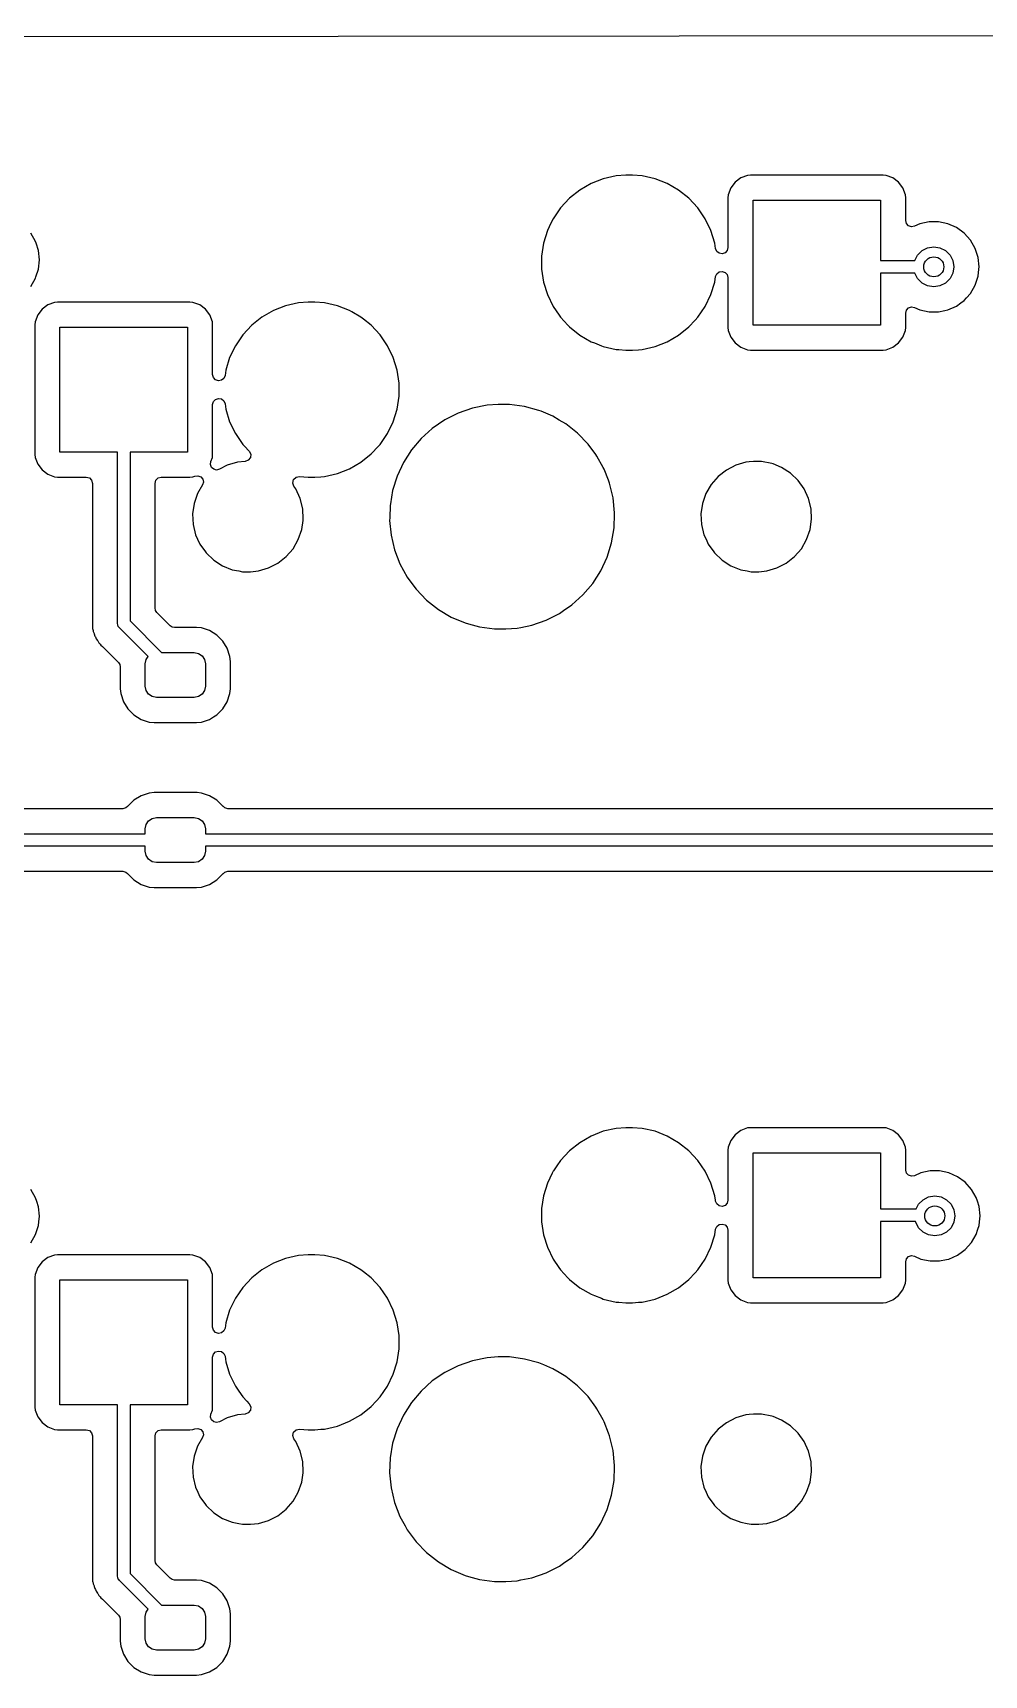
# Model space of a CAD drawing. Extents: x 30 to 259, y -142 to -25.
# Drawn here: x 115.64 to 134.65, y -57.69 to -24.85 of the extents above; entities that cross this region are included whole.
import ezdxf

# ---------------------------------------------------------------- set-up
doc = ezdxf.new("R2010")
doc.units = 0
doc.layers.add('BLACK', color=7, linetype='CONTINUOUS')

msp = doc.modelspace()

# ---------------------------------------------------------------- linework, layer by layer
at = {"layer": 'BLACK', "linetype": 'CONTINUOUS'}
for p, q in [((29.8744, -25.0004), (191.7, -24.8505)), ((126.791, -27.8634), (126.564, -27.9946)), ((127.035, -27.7676), (126.791, -27.8634)), ((127.291, -27.7092), (127.035, -27.7676)), ((127.487, -27.6945), (127.291, -27.7092)), ((127.618, -27.6945), (127.487, -27.6945)), ((127.487, -27.6945), (127.487, -27.6945)), ((127.814, -27.7092), (127.618, -27.6945)), ((127.618, -27.6945), (127.618, -27.6945)), ((128.07, -27.7676), (127.814, -27.7092)), ((128.314, -27.8634), (128.07, -27.7676)), ((128.541, -27.9946), (128.314, -27.8634)), ((129.67, -27.8375), (129.584, -27.9527)), ((129.785, -27.7512), (129.67, -27.8375)), ((129.92, -27.7009), (129.785, -27.7512)), ((129.98, -27.6945), (129.92, -27.7009)), ((132.625, -27.6945), (129.98, -27.6945)), ((132.685, -27.7009), (132.625, -27.6945)), ((132.625, -27.6945), (132.625, -27.6945)), ((132.82, -27.7512), (132.685, -27.7009)), ((132.935, -27.8375), (132.82, -27.7512)), ((133.021, -27.9527), (132.935, -27.8375)), ((126.359, -28.1582), (126.18, -28.3505)), ((126.564, -27.9946), (126.359, -28.1582)), ((128.746, -28.1582), (128.541, -27.9946)), ((128.541, -27.9946), (128.541, -27.9946)), ((128.925, -28.3505), (128.746, -28.1582)), ((128.746, -28.1582), (128.746, -28.1582)), ((128.746, -28.1582), (128.746, -28.1582)), ((129.533, -28.0875), (129.527, -28.1471)), ((129.527, -28.1471), (129.527, -29.1453)), ((129.584, -27.9527), (129.533, -28.0875)), ((130.028, -30.695), (130.028, -28.195)), ((130.028, -28.195), (132.577, -28.195)), ((132.577, -28.195), (132.577, -29.405)), ((133.072, -28.0875), (133.021, -27.9527)), ((133.078, -28.1471), (133.072, -28.0875)), ((133.078, -28.6036), (133.078, -28.1471)), ((133.078, -28.1471), (133.078, -28.1471)), ((126.032, -28.5673), (125.988, -28.6591)), ((126.18, -28.3505), (126.032, -28.5673)), ((129.073, -28.5673), (128.925, -28.3505)), ((128.925, -28.3505), (128.925, -28.3505)), ((128.925, -28.3505), (128.925, -28.3505)), ((129.187, -28.8037), (129.073, -28.5673)), ((115.687, -29.0217), (115.593, -28.8578)), ((125.918, -28.8037), (125.841, -29.0544)), ((125.988, -28.6591), (125.918, -28.8037)), ((129.264, -29.0544), (129.187, -28.8037)), ((133.093, -28.6627), (133.078, -28.6036)), ((133.134, -28.7076), (133.093, -28.6627)), ((133.192, -28.7272), (133.134, -28.7076)), ((133.252, -28.7168), (133.192, -28.7272)), ((133.36, -28.6689), (133.252, -28.7168)), ((133.545, -28.6295), (133.36, -28.6689)), ((133.735, -28.6295), (133.545, -28.6295)), ((133.545, -28.6295), (133.545, -28.6295)), ((133.92, -28.6689), (133.735, -28.6295)), ((133.735, -28.6295), (133.735, -28.6295)), ((134.093, -28.7458), (133.92, -28.6689)), ((134.246, -28.8571), (134.093, -28.7458)), ((134.373, -28.9978), (134.246, -28.8571)), ((115.698, -29.0544), (115.687, -29.0217)), ((115.746, -29.2017), (115.698, -29.0544)), ((115.765, -29.39), (115.746, -29.2017)), ((125.841, -29.0544), (125.802, -29.3138)), ((129.28, -29.1617), (129.264, -29.0544)), ((129.28, -29.1638), (129.28, -29.1617)), ((129.304, -29.2202), (129.28, -29.1638)), ((129.352, -29.2583), (129.304, -29.2202)), ((129.512, -29.2046), (129.47, -29.2495)), ((129.527, -29.1453), (129.512, -29.2046)), ((133.316, -29.2949), (133.405, -29.2064)), ((133.405, -29.2064), (133.516, -29.1496)), ((133.516, -29.1496), (133.64, -29.13)), ((133.64, -29.13), (133.764, -29.1496)), ((133.764, -29.1496), (133.875, -29.2064)), ((133.875, -29.2064), (133.964, -29.2949)), ((134.467, -29.1617), (134.373, -28.9978)), ((134.48, -29.2017), (134.467, -29.1617)), ((134.526, -29.3417), (134.48, -29.2017)), ((115.746, -29.5762), (115.765, -29.39)), ((125.802, -29.3138), (125.802, -29.5762)), ((129.412, -29.269), (129.352, -29.2583)), ((129.47, -29.2495), (129.412, -29.269)), ((132.577, -29.405), (133.26, -29.405)), ((133.26, -29.405), (133.316, -29.2949)), ((133.964, -29.2949), (134.02, -29.4064)), ((134.02, -29.4064), (134.04, -29.53)), ((134.04, -29.53), (134.02, -29.6536)), ((134.545, -29.53), (134.526, -29.3417)), ((134.541, -29.5762), (134.545, -29.53)), ((115.593, -29.9222), (115.687, -29.7583)), ((115.687, -29.7583), (115.697, -29.7283)), ((115.697, -29.7283), (115.746, -29.5783)), ((115.746, -29.5783), (115.746, -29.5762)), ((125.802, -29.5762), (125.841, -29.8356)), ((125.841, -29.8356), (125.918, -30.0863)), ((129.187, -30.0863), (129.264, -29.8356)), ((129.264, -29.8356), (129.28, -29.7262)), ((129.28, -29.7262), (129.304, -29.6698)), ((129.304, -29.6698), (129.352, -29.6317)), ((129.352, -29.6317), (129.412, -29.621)), ((129.412, -29.621), (129.47, -29.6405)), ((129.47, -29.6405), (129.512, -29.6854)), ((129.512, -29.6854), (129.527, -29.7447)), ((129.527, -29.7447), (129.527, -30.7429)), ((133.26, -29.655), (132.577, -29.655)), ((132.577, -29.655), (132.577, -30.695)), ((133.316, -29.7651), (133.26, -29.655)), ((133.405, -29.8536), (133.316, -29.7651)), ((133.516, -29.9104), (133.405, -29.8536)), ((133.875, -29.8536), (133.764, -29.9104)), ((133.964, -29.7651), (133.875, -29.8536)), ((134.02, -29.6536), (133.964, -29.7651)), ((134.467, -29.8983), (134.526, -29.7183)), ((134.526, -29.7183), (134.541, -29.5762)), ((125.918, -30.0863), (126.032, -30.3227)), ((129.073, -30.3227), (129.187, -30.0863)), ((133.64, -29.93), (133.516, -29.9104)), ((133.764, -29.9104), (133.64, -29.93)), ((134.181, -30.2502), (134.246, -30.2029)), ((134.246, -30.2029), (134.293, -30.1505)), ((134.293, -30.1505), (134.373, -30.0622)), ((134.373, -30.0622), (134.467, -29.8983)), ((115.734, -30.4927), (115.683, -30.6275)), ((115.82, -30.3775), (115.734, -30.4927)), ((115.935, -30.2912), (115.82, -30.3775)), ((116.07, -30.2409), (115.935, -30.2912)), ((116.13, -30.2345), (116.07, -30.2409)), ((118.775, -30.2345), (116.13, -30.2345)), ((118.835, -30.2409), (118.775, -30.2345)), ((118.775, -30.2345), (118.775, -30.2345)), ((118.97, -30.2912), (118.835, -30.2409)), ((119.085, -30.3775), (118.97, -30.2912)), ((119.171, -30.4927), (119.085, -30.3775)), ((119.222, -30.6275), (119.171, -30.4927)), ((120.214, -30.5346), (120.009, -30.6982)), ((120.441, -30.4034), (120.214, -30.5346)), ((120.685, -30.3076), (120.441, -30.4034)), ((120.941, -30.2492), (120.685, -30.3076)), ((121.137, -30.2345), (120.941, -30.2492)), ((121.268, -30.2345), (121.137, -30.2345)), ((121.137, -30.2345), (121.137, -30.2345)), ((121.464, -30.2492), (121.268, -30.2345)), ((121.268, -30.2345), (121.268, -30.2345)), ((121.72, -30.3076), (121.464, -30.2492)), ((121.964, -30.4034), (121.72, -30.3076)), ((122.011, -30.4305), (121.964, -30.4034)), ((121.964, -30.4034), (121.964, -30.4034)), ((121.964, -30.4034), (121.964, -30.4034)), ((122.191, -30.5346), (122.011, -30.4305)), ((122.243, -30.5755), (122.191, -30.5346)), ((126.032, -30.3227), (126.152, -30.4977)), ((126.152, -30.4977), (126.18, -30.5395)), ((126.18, -30.5395), (126.327, -30.6982)), ((128.873, -30.5959), (128.925, -30.5395)), ((128.925, -30.5395), (129.073, -30.3227)), ((128.925, -30.5395), (128.925, -30.5395)), ((128.925, -30.5395), (128.925, -30.5395)), ((133.078, -30.4564), (133.093, -30.3973)), ((133.078, -30.7429), (133.078, -30.4564)), ((133.093, -30.3973), (133.134, -30.3524)), ((133.134, -30.3524), (133.192, -30.3328)), ((133.192, -30.3328), (133.252, -30.3432)), ((133.252, -30.3432), (133.36, -30.3911)), ((133.36, -30.3911), (133.545, -30.4305)), ((133.545, -30.4305), (133.545, -30.4305)), ((133.545, -30.4305), (133.735, -30.4305)), ((133.735, -30.4305), (133.862, -30.4034)), ((133.735, -30.4305), (133.735, -30.4305)), ((133.862, -30.4034), (133.92, -30.3911)), ((133.92, -30.3911), (134.093, -30.3142)), ((134.093, -30.3142), (134.181, -30.2502)), ((115.683, -30.6275), (115.677, -30.6871)), ((115.677, -30.6871), (115.677, -33.2829)), ((116.177, -33.235), (116.177, -30.735)), ((116.177, -30.735), (118.727, -30.735)), ((118.727, -30.735), (118.727, -33.235)), ((119.228, -30.6871), (119.222, -30.6275)), ((119.228, -31.6853), (119.228, -30.6871)), ((119.228, -30.6871), (119.228, -30.6871)), ((120.009, -30.6982), (119.83, -30.8905)), ((122.396, -30.6982), (122.243, -30.5755)), ((122.575, -30.8905), (122.396, -30.6982)), ((122.396, -30.6982), (122.396, -30.6982)), ((122.396, -30.6982), (122.396, -30.6982)), ((126.327, -30.6982), (126.359, -30.7318)), ((126.359, -30.7318), (126.564, -30.8954)), ((128.541, -30.8954), (128.746, -30.7318)), ((128.746, -30.7318), (128.873, -30.5959)), ((129.527, -30.7429), (129.533, -30.8025)), ((129.533, -30.8025), (129.584, -30.9373)), ((132.577, -30.695), (130.028, -30.695)), ((133.021, -30.9373), (133.072, -30.8025)), ((133.072, -30.8025), (133.078, -30.7429)), ((119.682, -31.1073), (119.568, -31.3437)), ((119.83, -30.8905), (119.682, -31.1073)), ((122.723, -31.1073), (122.575, -30.8905)), ((122.575, -30.8905), (122.575, -30.8905)), ((122.575, -30.8905), (122.575, -30.8905)), ((122.837, -31.3437), (122.723, -31.1073)), ((126.564, -30.8954), (126.791, -31.0266)), ((126.791, -31.0266), (126.857, -31.0525)), ((126.857, -31.0525), (126.997, -31.1073)), ((126.997, -31.1073), (127.035, -31.1224)), ((127.035, -31.1224), (127.291, -31.1808)), ((127.291, -31.1808), (127.347, -31.185)), ((127.347, -31.185), (127.487, -31.1955)), ((127.487, -31.1955), (127.487, -31.1955)), ((127.487, -31.1955), (127.618, -31.1955)), ((127.618, -31.1955), (127.741, -31.1863)), ((127.618, -31.1955), (127.618, -31.1955)), ((127.741, -31.1863), (127.814, -31.1808)), ((127.814, -31.1808), (128.07, -31.1224)), ((128.07, -31.1224), (128.314, -31.0266)), ((128.314, -31.0266), (128.541, -30.8954)), ((129.584, -30.9373), (129.67, -31.0525)), ((129.67, -31.0525), (129.785, -31.1388)), ((129.785, -31.1388), (129.92, -31.1891)), ((129.92, -31.1891), (129.98, -31.1955)), ((129.98, -31.1955), (132.625, -31.1955)), ((132.625, -31.1955), (132.685, -31.1891)), ((132.685, -31.1891), (132.82, -31.1388)), ((132.82, -31.1388), (132.935, -31.0525)), ((132.935, -31.0525), (133.021, -30.9373)), ((119.568, -31.3437), (119.491, -31.5944)), ((122.914, -31.5944), (122.837, -31.3437)), ((119.243, -31.7446), (119.228, -31.6853)), ((119.285, -31.7895), (119.243, -31.7446)), ((119.343, -31.809), (119.285, -31.7895)), ((119.403, -31.7983), (119.343, -31.809)), ((119.451, -31.7602), (119.403, -31.7983)), ((119.475, -31.7038), (119.451, -31.7602)), ((119.491, -31.5944), (119.475, -31.7038)), ((122.953, -31.8538), (122.914, -31.5944)), ((122.953, -32.1162), (122.953, -31.8538)), ((119.243, -32.2254), (119.285, -32.1805)), ((119.285, -32.1805), (119.343, -32.161)), ((119.343, -32.161), (119.403, -32.1717)), ((119.403, -32.1717), (119.451, -32.2098)), ((122.914, -32.3756), (122.953, -32.1162)), ((119.228, -32.2847), (119.243, -32.2254)), ((119.228, -33.2829), (119.228, -32.2847)), ((119.451, -32.2098), (119.475, -32.2662)), ((119.475, -32.2662), (119.483, -32.3207)), ((119.483, -32.3207), (119.491, -32.3756)), ((119.491, -32.3756), (119.568, -32.6263)), ((122.837, -32.6263), (122.914, -32.3756)), ((124.134, -32.4541), (123.866, -32.5896)), ((124.418, -32.3555), (124.134, -32.4541)), ((124.713, -32.2956), (124.418, -32.3555)), ((124.937, -32.2806), (124.713, -32.2956)), ((125.163, -32.2806), (124.937, -32.2806)), ((124.937, -32.2806), (124.937, -32.2806)), ((125.461, -32.3207), (125.163, -32.2806)), ((125.75, -32.4), (125.461, -32.3207)), ((125.461, -32.3207), (125.461, -32.3207)), ((125.461, -32.3207), (125.461, -32.3207)), ((125.794, -32.4187), (125.75, -32.4)), ((126.027, -32.5173), (125.794, -32.4187)), ((119.568, -32.6263), (119.682, -32.8627)), ((122.723, -32.8627), (122.837, -32.6263)), ((123.618, -32.7597), (123.396, -32.9612)), ((123.866, -32.5896), (123.618, -32.7597)), ((126.156, -32.5939), (126.027, -32.5173)), ((126.286, -32.6705), (126.156, -32.5939)), ((126.521, -32.8567), (126.286, -32.6705)), ((126.286, -32.6705), (126.286, -32.6705)), ((126.286, -32.6705), (126.286, -32.6705)), ((119.682, -32.8627), (119.749, -32.9612)), ((119.749, -32.9612), (119.83, -33.0795)), ((119.83, -33.0795), (119.865, -33.1168)), ((119.865, -33.1168), (119.957, -33.216)), ((122.396, -33.2718), (122.54, -33.1168)), ((122.54, -33.1168), (122.575, -33.0795)), ((122.575, -33.0795), (122.723, -32.8627)), ((122.575, -33.0795), (122.575, -33.0795)), ((122.575, -33.0795), (122.575, -33.0795)), ((123.396, -32.9612), (123.202, -33.1907)), ((126.73, -33.0727), (126.521, -32.8567)), ((126.885, -33.2829), (126.73, -33.0727)), ((115.677, -33.2829), (115.683, -33.3425)), ((115.683, -33.3425), (115.684, -33.3445)), ((115.684, -33.3445), (115.734, -33.4773)), ((115.734, -33.4773), (115.82, -33.5925)), ((117.328, -33.235), (116.177, -33.235)), ((117.328, -36.6625), (117.328, -33.235)), ((118.727, -33.235), (117.578, -33.235)), ((117.578, -33.235), (117.578, -36.6107)), ((119.184, -33.4842), (119.191, -33.4256)), ((119.205, -33.5394), (119.184, -33.4842)), ((119.191, -33.4256), (119.222, -33.3425)), ((119.222, -33.3425), (119.228, -33.2829)), ((119.521, -33.4978), (119.364, -33.5791)), ((119.723, -33.4386), (119.521, -33.4978)), ((119.878, -33.4238), (119.723, -33.4386)), ((119.941, -33.399), (119.878, -33.4238)), ((119.982, -33.3445), (119.941, -33.399)), ((119.957, -33.216), (119.988, -33.2767)), ((119.988, -33.2767), (119.982, -33.3445)), ((121.964, -33.5666), (122.191, -33.4354)), ((122.191, -33.4354), (122.396, -33.2718)), ((123.04, -33.444), (122.913, -33.7165)), ((123.202, -33.1907), (123.04, -33.444)), ((126.909, -33.3146), (126.885, -33.2829)), ((127.032, -33.5394), (126.909, -33.3146)), ((129.681, -33.4978), (129.494, -33.5942)), ((129.883, -33.4386), (129.681, -33.4978)), ((129.953, -33.4319), (129.883, -33.4386)), ((130.04, -33.4236), (129.953, -33.4319)), ((130.198, -33.4236), (130.04, -33.4236)), ((130.404, -33.4634), (130.198, -33.4236)), ((130.198, -33.4236), (130.198, -33.4236)), ((130.427, -33.4723), (130.404, -33.4634)), ((130.404, -33.4634), (130.404, -33.4634)), ((130.404, -33.4634), (130.404, -33.4634)), ((130.599, -33.5416), (130.427, -33.4723)), ((115.82, -33.5925), (115.935, -33.6788)), ((115.935, -33.6788), (116.07, -33.7291)), ((116.07, -33.7291), (116.13, -33.7355)), ((116.13, -33.7355), (116.703, -33.7355)), ((116.703, -33.7355), (116.765, -33.7521)), ((116.765, -33.7521), (116.81, -33.7975)), ((116.81, -33.7975), (116.827, -33.8595)), ((118.078, -33.8595), (118.095, -33.7975)), ((118.095, -33.7975), (118.14, -33.7521)), ((118.14, -33.7521), (118.202, -33.7355)), ((118.202, -33.7355), (118.775, -33.7355)), ((118.775, -33.7355), (118.835, -33.7291)), ((118.775, -33.7355), (118.775, -33.7355)), ((118.835, -33.7291), (118.875, -33.714)), ((118.875, -33.714), (118.935, -33.7073)), ((118.935, -33.7073), (118.991, -33.7296)), ((118.991, -33.7296), (119.03, -33.7755)), ((119.03, -33.7755), (119.043, -33.8344)), ((119.249, -33.5786), (119.205, -33.5394)), ((119.306, -33.5929), (119.249, -33.5786)), ((119.364, -33.5791), (119.306, -33.5929)), ((120.83, -33.8526), (120.845, -33.7852)), ((120.845, -33.7852), (120.895, -33.7368)), ((120.895, -33.7368), (120.963, -33.7224)), ((120.963, -33.7224), (121.137, -33.7355)), ((121.137, -33.7355), (121.137, -33.7355)), ((121.137, -33.7355), (121.268, -33.7355)), ((121.268, -33.7355), (121.391, -33.7263)), ((121.268, -33.7355), (121.268, -33.7355)), ((121.391, -33.7263), (121.464, -33.7208)), ((121.464, -33.7208), (121.72, -33.6624)), ((121.72, -33.6624), (121.964, -33.5666)), ((122.913, -33.7179), (122.824, -34.0035)), ((122.913, -33.7165), (122.913, -33.7165)), ((122.913, -33.7165), (122.913, -33.7179)), ((127.053, -33.5781), (127.032, -33.5394)), ((127.138, -33.7982), (127.053, -33.5781)), ((127.161, -33.8586), (127.138, -33.7982)), ((129.329, -33.7243), (129.191, -33.8832)), ((129.494, -33.5942), (129.329, -33.7243)), ((130.776, -33.6553), (130.599, -33.5416)), ((130.929, -33.8005), (130.776, -33.6553)), ((130.776, -33.6553), (130.776, -33.6553)), ((130.776, -33.6553), (130.776, -33.6553)), ((131.051, -33.9718), (130.929, -33.8005)), ((130.929, -33.8005), (130.929, -33.8005)), ((116.827, -33.8595), (116.827, -36.5798)), ((118.078, -36.352), (118.078, -33.8595)), ((118.926, -34.0654), (118.857, -34.2642)), ((119.026, -33.8922), (118.926, -34.0654)), ((119.043, -33.8344), (119.026, -33.8922)), ((120.852, -33.918), (120.83, -33.8526)), ((120.891, -33.9718), (120.852, -33.918)), ((120.978, -34.1631), (120.891, -33.9718)), ((120.891, -33.9718), (120.891, -33.9718)), ((120.891, -33.9718), (120.891, -33.9718)), ((122.824, -34.0035), (122.779, -34.2711)), ((127.231, -34.1509), (127.161, -33.8586)), ((127.261, -34.4498), (127.231, -34.1509)), ((129.086, -34.0654), (129.017, -34.2642)), ((129.191, -33.8832), (129.086, -34.0654)), ((131.138, -34.1631), (131.051, -33.9718)), ((131.051, -33.9718), (131.051, -33.9718)), ((131.051, -33.9718), (131.051, -33.9718)), ((118.857, -34.2642), (118.827, -34.4724)), ((118.827, -34.4724), (118.827, -34.4724)), ((118.827, -34.4724), (118.837, -34.6825)), ((121.028, -34.3675), (120.978, -34.1631)), ((121.038, -34.5776), (121.028, -34.3675)), ((122.774, -34.2998), (122.766, -34.5461)), ((122.779, -34.2711), (122.774, -34.2998)), ((127.251, -34.7502), (127.26, -34.4724)), ((127.26, -34.4724), (127.261, -34.4498)), ((129.017, -34.2642), (128.987, -34.4724)), ((128.987, -34.4724), (128.997, -34.6825)), ((128.987, -34.4724), (128.987, -34.4724)), ((131.188, -34.3675), (131.138, -34.1631)), ((131.198, -34.5776), (131.188, -34.3675)), ((118.837, -34.6825), (118.887, -34.8869)), ((120.939, -34.9846), (121.008, -34.7858)), ((121.008, -34.7858), (121.034, -34.6002)), ((121.034, -34.6002), (121.038, -34.5776)), ((122.766, -34.5461), (122.764, -34.6002)), ((122.764, -34.6002), (122.794, -34.8991)), ((127.201, -35.0465), (127.251, -34.7502)), ((128.997, -34.6825), (129.047, -34.8869)), ((131.099, -34.9846), (131.168, -34.7858)), ((131.168, -34.7858), (131.198, -34.5776)), ((118.887, -34.8869), (118.928, -34.9774)), ((118.928, -34.9774), (118.974, -35.0782)), ((118.974, -35.0782), (119.083, -35.2312)), ((120.834, -35.1668), (120.939, -34.9846)), ((122.794, -34.8991), (122.864, -35.1914)), ((127.112, -35.3335), (127.201, -35.0465)), ((129.047, -34.8869), (129.088, -34.9774)), ((129.088, -34.9774), (129.134, -35.0782)), ((129.134, -35.0782), (129.243, -35.2312)), ((130.994, -35.1668), (131.099, -34.9846)), ((119.083, -35.2312), (119.096, -35.2495)), ((119.096, -35.2495), (119.249, -35.3947)), ((119.249, -35.3947), (119.249, -35.3947)), ((119.249, -35.3947), (119.249, -35.3947)), ((119.249, -35.3947), (119.426, -35.5084)), ((120.344, -35.5522), (120.531, -35.4558)), ((120.531, -35.4558), (120.696, -35.3257)), ((120.696, -35.3257), (120.834, -35.1668)), ((122.864, -35.1914), (122.972, -35.4719)), ((126.985, -35.606), (127.112, -35.3335)), ((129.243, -35.2312), (129.256, -35.2495)), ((129.256, -35.2495), (129.409, -35.3947)), ((129.409, -35.3947), (129.409, -35.3947)), ((129.409, -35.3947), (129.409, -35.3947)), ((129.409, -35.3947), (129.586, -35.5084)), ((130.504, -35.5522), (130.691, -35.4558)), ((130.691, -35.4558), (130.856, -35.3257)), ((130.856, -35.3257), (130.994, -35.1668)), ((119.426, -35.5084), (119.426, -35.5084)), ((119.426, -35.5084), (119.621, -35.5866)), ((119.621, -35.5866), (119.75, -35.6114)), ((119.75, -35.6114), (119.827, -35.6264)), ((119.827, -35.6264), (119.827, -35.6264)), ((119.827, -35.6264), (119.985, -35.6264)), ((119.985, -35.6264), (120.142, -35.6114)), ((119.985, -35.6264), (119.985, -35.6264)), ((120.142, -35.6114), (120.344, -35.5522)), ((122.972, -35.4719), (123.116, -35.7354)), ((123.116, -35.7354), (123.208, -35.8593)), ((126.823, -35.8593), (126.985, -35.606)), ((129.586, -35.5084), (129.586, -35.5084)), ((129.586, -35.5084), (129.781, -35.5866)), ((129.781, -35.5866), (129.91, -35.6114)), ((129.91, -35.6114), (129.987, -35.6264)), ((129.987, -35.6264), (129.987, -35.6264)), ((129.987, -35.6264), (130.145, -35.6264)), ((130.145, -35.6264), (130.302, -35.6114)), ((130.145, -35.6264), (130.145, -35.6264)), ((130.302, -35.6114), (130.504, -35.5522)), ((123.208, -35.8593), (123.295, -35.9773)), ((123.295, -35.9773), (123.504, -36.1933)), ((126.407, -36.2903), (126.629, -36.0888)), ((126.629, -36.0888), (126.823, -35.8593)), ((118.087, -36.3995), (118.078, -36.352)), ((118.114, -36.4397), (118.087, -36.3995)), ((118.38, -36.7057), (118.114, -36.4397)), ((123.504, -36.1933), (123.739, -36.3795)), ((123.739, -36.3795), (123.998, -36.5327)), ((126.159, -36.4604), (126.242, -36.4034)), ((126.242, -36.4034), (126.407, -36.2903)), ((116.827, -36.5798), (116.825, -36.6003)), ((116.825, -36.6003), (116.827, -36.6704)), ((116.827, -36.6704), (116.827, -36.6743)), ((116.827, -36.6743), (116.827, -36.7018)), ((116.827, -36.7018), (116.828, -36.7058)), ((116.828, -36.7058), (116.828, -36.7175)), ((116.828, -36.7175), (116.83, -36.7611)), ((116.83, -36.7611), (116.835, -36.7804)), ((116.835, -36.7804), (116.839, -36.7994)), ((117.336, -36.6922), (117.328, -36.6625)), ((117.343, -36.7224), (117.336, -36.6922)), ((117.347, -36.7275), (117.343, -36.7224)), ((117.347, -36.7301), (117.347, -36.7275)), ((117.351, -36.733), (117.347, -36.7301)), ((117.364, -36.7509), (117.351, -36.733)), ((117.938, -37.3245), (117.364, -36.7509)), ((117.578, -36.6107), (118.209, -37.2425)), ((118.42, -36.7326), (118.38, -36.7057)), ((118.468, -36.742), (118.42, -36.7326)), ((118.906, -36.742), (118.468, -36.742)), ((119.005, -36.7522), (118.906, -36.742)), ((119.166, -36.8055), (119.005, -36.7522)), ((123.998, -36.5327), (124.275, -36.65)), ((124.275, -36.65), (124.275, -36.65)), ((124.275, -36.65), (124.275, -36.65)), ((124.275, -36.65), (124.339, -36.6675)), ((124.339, -36.6675), (124.564, -36.7293)), ((124.564, -36.7293), (124.862, -36.7694)), ((124.862, -36.7694), (125.088, -36.7694)), ((125.088, -36.7694), (125.312, -36.7544)), ((125.088, -36.7694), (125.088, -36.7694)), ((125.312, -36.7544), (125.386, -36.7394)), ((125.386, -36.7394), (125.607, -36.6945)), ((125.607, -36.6945), (125.891, -36.5959)), ((125.891, -36.5959), (126.039, -36.521)), ((126.039, -36.521), (126.159, -36.4604)), ((116.839, -36.7994), (116.842, -36.8193)), ((116.842, -36.8193), (116.858, -36.8599)), ((116.858, -36.8599), (116.862, -36.871)), ((116.862, -36.871), (116.874, -36.9129)), ((116.874, -36.9129), (116.884, -36.9301)), ((116.884, -36.9301), (116.893, -36.9476)), ((116.893, -36.9476), (116.9, -36.9662)), ((116.9, -36.9662), (116.9, -36.9662)), ((116.9, -36.9662), (116.926, -37.0016)), ((116.926, -37.0016), (116.932, -37.0113)), ((116.932, -37.0113), (116.954, -37.0489)), ((116.954, -37.0489), (116.954, -37.0489)), ((116.954, -37.0489), (116.954, -37.0489)), ((116.954, -37.0489), (116.968, -37.0631)), ((116.968, -37.0631), (116.981, -37.0779)), ((116.981, -37.0779), (116.993, -37.0941)), ((116.993, -37.0941), (117.027, -37.1219)), ((119.311, -36.8945), (119.166, -36.8055)), ((119.43, -37.0145), (119.311, -36.8945)), ((119.52, -37.1588), (119.43, -37.0145)), ((117.027, -37.1219), (117.035, -37.1298)), ((117.035, -37.1298), (117.346, -37.4403)), ((117.346, -37.4403), (117.373, -37.4805)), ((117.882, -37.4675), (117.9, -37.3814)), ((117.9, -37.3814), (117.938, -37.3245)), ((118.209, -37.2425), (118.858, -37.2425)), ((118.858, -37.2425), (118.944, -37.2596)), ((118.944, -37.2596), (119.017, -37.3084)), ((119.017, -37.3084), (119.065, -37.3814)), ((119.065, -37.3814), (119.082, -37.4675)), ((119.573, -37.3198), (119.52, -37.1588)), ((119.52, -37.1588), (119.52, -37.1588)), ((119.52, -37.1588), (119.52, -37.1588)), ((119.583, -37.4192), (119.573, -37.3198)), ((119.583, -37.9658), (119.583, -37.4192)), ((117.373, -37.4805), (117.382, -37.528)), ((117.382, -37.528), (117.382, -37.9658)), ((117.882, -37.9175), (117.882, -37.4675)), ((119.082, -37.4675), (119.082, -37.9175)), ((117.382, -37.9658), (117.392, -38.0652)), ((117.392, -38.0652), (117.445, -38.2262)), ((117.9, -38.0036), (117.882, -37.9175)), ((117.948, -38.0766), (117.9, -38.0036)), ((118.021, -38.1254), (117.948, -38.0766)), ((119.017, -38.0766), (118.944, -38.1254)), ((119.065, -38.0036), (119.017, -38.0766)), ((119.082, -37.9175), (119.065, -38.0036)), ((119.52, -38.2262), (119.573, -38.0652)), ((119.573, -38.0652), (119.583, -37.9658)), ((117.445, -38.2262), (117.535, -38.3705)), ((117.535, -38.3705), (117.654, -38.4905)), ((118.108, -38.1425), (118.021, -38.1254)), ((118.858, -38.1425), (118.108, -38.1425)), ((118.944, -38.1254), (118.858, -38.1425)), ((119.311, -38.4905), (119.43, -38.3705)), ((119.43, -38.3705), (119.52, -38.2262)), ((117.654, -38.4905), (117.799, -38.5795)), ((117.799, -38.5795), (117.799, -38.5795)), ((117.799, -38.5795), (117.799, -38.5795)), ((117.799, -38.5795), (117.96, -38.6328)), ((117.96, -38.6328), (118.059, -38.643)), ((118.059, -38.643), (118.906, -38.643)), ((118.906, -38.643), (119.005, -38.6328)), ((119.005, -38.6328), (119.166, -38.5795)), ((119.166, -38.5795), (119.244, -38.5312)), ((119.244, -38.5312), (119.311, -38.4905)), ((117.96, -40.0521), (117.799, -40.1055)), ((118.059, -40.042), (117.96, -40.0521)), ((118.906, -40.042), (118.059, -40.042)), ((118.916, -40.043), (118.906, -40.042)), ((119.005, -40.0521), (118.916, -40.043)), ((119.166, -40.1055), (119.005, -40.0521)), ((117.433, -40.367), (100.482, -40.367)), ((117.493, -40.3513), (117.433, -40.367)), ((117.523, -40.3231), (117.493, -40.3513)), ((117.524, -40.3247), (117.523, -40.3231)), ((117.535, -40.3145), (117.524, -40.3247)), ((117.589, -40.2596), (117.535, -40.3145)), ((117.535, -40.3145), (117.535, -40.3145)), ((117.654, -40.1945), (117.589, -40.2596)), ((117.799, -40.1055), (117.654, -40.1945)), ((119.311, -40.1945), (119.166, -40.1055)), ((119.43, -40.3145), (119.311, -40.1945)), ((119.311, -40.1945), (119.311, -40.1945)), ((119.311, -40.1945), (119.311, -40.1945)), ((119.441, -40.3247), (119.43, -40.3145)), ((119.43, -40.3145), (119.43, -40.3145)), ((119.442, -40.3231), (119.441, -40.3247)), ((119.472, -40.3513), (119.442, -40.3231)), ((119.532, -40.367), (119.472, -40.3513)), ((136.483, -40.367), (119.532, -40.367)), ((117.882, -40.7675), (117.9, -40.6814)), ((117.9, -40.6814), (117.948, -40.6084)), ((117.948, -40.6084), (118.021, -40.5596)), ((118.021, -40.5596), (118.108, -40.5425)), ((118.108, -40.5425), (118.858, -40.5425)), ((118.858, -40.5425), (118.944, -40.5596)), ((118.944, -40.5596), (119.017, -40.6084)), ((119.017, -40.6084), (119.065, -40.6814)), ((119.065, -40.6814), (119.082, -40.7675)), ((100.032, -40.8675), (117.882, -40.8675)), ((117.882, -40.8675), (117.882, -40.7675)), ((119.082, -40.7675), (119.082, -40.8675)), ((119.082, -40.8675), (136.933, -40.8675)), ((117.882, -41.1175), (100.032, -41.1175)), ((117.882, -41.2175), (117.882, -41.1175)), ((117.9, -41.3036), (117.882, -41.2175)), ((117.948, -41.3766), (117.9, -41.3036)), ((118.021, -41.4254), (117.948, -41.3766)), ((119.017, -41.3766), (118.944, -41.4254)), ((119.065, -41.3036), (119.017, -41.3766)), ((119.082, -41.2175), (119.065, -41.3036)), ((136.933, -41.1175), (119.082, -41.1175)), ((119.082, -41.1175), (119.082, -41.2175)), ((100.482, -41.618), (117.433, -41.618)), ((117.433, -41.618), (117.493, -41.6337)), ((117.493, -41.6337), (117.523, -41.6619)), ((117.523, -41.6619), (117.524, -41.6603)), ((117.524, -41.6603), (117.535, -41.6705)), ((117.535, -41.6705), (117.535, -41.6705)), ((117.535, -41.6705), (117.641, -41.7767)), ((118.108, -41.4425), (118.021, -41.4254)), ((118.858, -41.4425), (118.108, -41.4425)), ((118.944, -41.4254), (118.858, -41.4425)), ((119.311, -41.7905), (119.43, -41.6705)), ((119.43, -41.6705), (119.441, -41.6603)), ((119.43, -41.6705), (119.43, -41.6705)), ((119.441, -41.6603), (119.442, -41.6619)), ((119.442, -41.6619), (119.472, -41.6337)), ((119.472, -41.6337), (119.532, -41.618)), ((119.532, -41.618), (136.483, -41.618)), ((117.641, -41.7767), (117.654, -41.7905)), ((117.654, -41.7905), (117.799, -41.8795)), ((117.799, -41.8795), (117.799, -41.8795)), ((117.799, -41.8795), (117.799, -41.8795)), ((117.799, -41.8795), (117.96, -41.9328)), ((117.96, -41.9328), (118.059, -41.943)), ((118.059, -41.943), (118.906, -41.943)), ((118.906, -41.943), (119.005, -41.9328)), ((119.005, -41.9328), (119.166, -41.8795)), ((119.166, -41.8795), (119.311, -41.7905)), ((126.791, -46.9134), (126.564, -47.0446)), ((127.035, -46.8176), (126.791, -46.9134)), ((127.291, -46.7592), (127.035, -46.8176)), ((127.487, -46.7445), (127.291, -46.7592)), ((127.618, -46.7445), (127.487, -46.7445)), ((127.487, -46.7445), (127.487, -46.7445)), ((127.814, -46.7592), (127.618, -46.7445)), ((127.618, -46.7445), (127.618, -46.7445)), ((128.07, -46.8176), (127.814, -46.7592)), ((128.314, -46.9134), (128.07, -46.8176)), ((128.541, -47.0446), (128.314, -46.9134)), ((129.67, -46.8875), (129.584, -47.0027)), ((129.785, -46.8012), (129.67, -46.8875)), ((129.92, -46.7509), (129.785, -46.8012)), ((129.98, -46.7445), (129.92, -46.7509)), ((132.625, -46.7445), (129.98, -46.7445)), ((132.685, -46.7509), (132.625, -46.7445)), ((132.625, -46.7445), (132.625, -46.7445)), ((132.82, -46.8012), (132.685, -46.7509)), ((132.935, -46.8875), (132.82, -46.8012)), ((133.021, -47.0027), (132.935, -46.8875)), ((126.359, -47.2082), (126.18, -47.4005)), ((126.564, -47.0446), (126.359, -47.2082)), ((128.746, -47.2082), (128.541, -47.0446)), ((128.541, -47.0446), (128.541, -47.0446)), ((128.925, -47.4005), (128.746, -47.2082)), ((128.746, -47.2082), (128.746, -47.2082)), ((128.746, -47.2082), (128.746, -47.2082)), ((129.533, -47.1375), (129.527, -47.1971)), ((129.527, -47.1971), (129.527, -48.1953)), ((129.584, -47.0027), (129.533, -47.1375)), ((130.028, -49.745), (130.028, -47.245)), ((130.028, -47.245), (132.577, -47.245)), ((132.577, -47.245), (132.577, -48.37)), ((133.072, -47.1375), (133.021, -47.0027)), ((133.078, -47.1971), (133.072, -47.1375)), ((133.078, -47.5925), (133.078, -47.1971)), ((133.078, -47.1971), (133.078, -47.1971)), ((126.032, -47.6173), (126.016, -47.6516)), ((126.038, -47.6095), (126.032, -47.6173)), ((126.106, -47.5095), (126.038, -47.6095)), ((126.18, -47.4005), (126.106, -47.5095)), ((129.073, -47.6173), (128.925, -47.4005)), ((128.925, -47.4005), (128.925, -47.4005)), ((128.925, -47.4005), (128.925, -47.4005)), ((129.187, -47.8537), (129.073, -47.6173)), ((133.093, -47.6516), (133.078, -47.5925)), ((133.565, -47.6095), (133.38, -47.6489)), ((133.755, -47.6095), (133.565, -47.6095)), ((133.565, -47.6095), (133.565, -47.6095)), ((133.94, -47.6489), (133.755, -47.6095)), ((133.755, -47.6095), (133.755, -47.6095)), ((125.918, -47.8537), (125.841, -48.1044)), ((126.016, -47.6516), (125.918, -47.8537)), ((129.264, -48.1044), (129.187, -47.8537)), ((133.134, -47.6965), (133.093, -47.6516)), ((133.192, -47.7161), (133.134, -47.6965)), ((133.252, -47.7057), (133.192, -47.7161)), ((133.38, -47.6489), (133.252, -47.7057)), ((134.113, -47.7258), (133.94, -47.6489)), ((134.266, -47.8371), (134.113, -47.7258)), ((134.393, -47.9778), (134.266, -47.8371)), ((115.687, -48.1457), (115.593, -47.9818)), ((115.712, -48.2217), (115.687, -48.1457)), ((115.746, -48.3257), (115.712, -48.2217)), ((125.841, -48.1044), (125.802, -48.3638)), ((129.278, -48.1953), (129.264, -48.1044)), ((129.28, -48.2138), (129.278, -48.1953)), ((129.304, -48.2702), (129.28, -48.2138)), ((129.352, -48.3083), (129.304, -48.2702)), ((129.512, -48.2546), (129.47, -48.2995)), ((129.527, -48.1953), (129.512, -48.2546)), ((133.288, -48.37), (133.336, -48.2749)), ((133.336, -48.2749), (133.425, -48.1864)), ((133.425, -48.1864), (133.536, -48.1296)), ((133.536, -48.1296), (133.66, -48.11)), ((133.66, -48.11), (133.784, -48.1296)), ((133.784, -48.1296), (133.895, -48.1864)), ((133.895, -48.1864), (133.984, -48.2749)), ((133.984, -48.2749), (134.04, -48.3864)), ((134.487, -48.1417), (134.393, -47.9778)), ((134.511, -48.2138), (134.487, -48.1417)), ((134.546, -48.3217), (134.511, -48.2138)), ((115.765, -48.514), (115.746, -48.3257)), ((115.754, -48.6262), (115.765, -48.514)), ((125.802, -48.3638), (125.802, -48.6262)), ((129.412, -48.319), (129.352, -48.3083)), ((129.47, -48.2995), (129.412, -48.319)), ((132.577, -48.37), (133.288, -48.37)), ((134.04, -48.3864), (134.06, -48.51)), ((134.06, -48.51), (134.04, -48.6336)), ((134.565, -48.51), (134.546, -48.3217)), ((134.553, -48.6262), (134.565, -48.51)), ((115.593, -49.0462), (115.687, -48.8823)), ((115.687, -48.8823), (115.746, -48.7023)), ((115.746, -48.7023), (115.754, -48.6262)), ((125.802, -48.6262), (125.841, -48.8856)), ((125.841, -48.8856), (125.918, -49.1363)), ((129.187, -49.1363), (129.264, -48.8856)), ((129.264, -48.8856), (129.28, -48.7762)), ((129.28, -48.7762), (129.304, -48.7198)), ((129.304, -48.7198), (129.352, -48.6817)), ((129.352, -48.6817), (129.412, -48.671)), ((129.412, -48.671), (129.47, -48.6905)), ((129.47, -48.6905), (129.512, -48.7354)), ((129.512, -48.7354), (129.527, -48.7947)), ((129.527, -48.7947), (129.527, -49.7929)), ((133.277, -48.62), (132.577, -48.62)), ((132.577, -48.62), (132.577, -49.745)), ((133.28, -48.6336), (133.277, -48.62)), ((133.336, -48.7451), (133.28, -48.6336)), ((133.425, -48.8336), (133.336, -48.7451)), ((133.536, -48.8904), (133.425, -48.8336)), ((133.66, -48.91), (133.536, -48.8904)), ((133.784, -48.8904), (133.66, -48.91)), ((133.895, -48.8336), (133.784, -48.8904)), ((133.984, -48.7451), (133.895, -48.8336)), ((134.04, -48.6336), (133.984, -48.7451)), ((134.393, -49.0422), (134.487, -48.8783)), ((134.487, -48.8783), (134.52, -48.7762)), ((134.52, -48.7762), (134.546, -48.6983)), ((134.546, -48.6983), (134.553, -48.6262)), ((125.918, -49.1363), (126.032, -49.3727)), ((129.073, -49.3727), (129.187, -49.1363)), ((134.113, -49.2942), (134.215, -49.2202)), ((134.215, -49.2202), (134.266, -49.1829)), ((134.266, -49.1829), (134.393, -49.0422)), ((115.734, -49.5427), (115.683, -49.6775)), ((115.82, -49.4275), (115.734, -49.5427)), ((115.935, -49.3412), (115.82, -49.4275)), ((116.07, -49.2909), (115.935, -49.3412)), ((116.13, -49.2845), (116.07, -49.2909)), ((118.775, -49.2845), (116.13, -49.2845)), ((118.835, -49.2909), (118.775, -49.2845)), ((118.775, -49.2845), (118.775, -49.2845)), ((118.97, -49.3412), (118.835, -49.2909)), ((119.085, -49.4275), (118.97, -49.3412)), ((119.171, -49.5427), (119.085, -49.4275)), ((119.222, -49.6775), (119.171, -49.5427)), ((120.214, -49.5846), (120.009, -49.7482)), ((120.441, -49.4534), (120.214, -49.5846)), ((120.685, -49.3576), (120.441, -49.4534)), ((120.941, -49.2992), (120.685, -49.3576)), ((121.137, -49.2845), (120.941, -49.2992)), ((121.268, -49.2845), (121.137, -49.2845)), ((121.137, -49.2845), (121.137, -49.2845)), ((121.464, -49.2992), (121.268, -49.2845)), ((121.268, -49.2845), (121.268, -49.2845)), ((121.72, -49.3576), (121.464, -49.2992)), ((121.964, -49.4534), (121.72, -49.3576)), ((122.191, -49.5846), (121.964, -49.4534)), ((122.243, -49.6255), (122.191, -49.5846)), ((126.032, -49.3727), (126.149, -49.544)), ((126.149, -49.544), (126.18, -49.5895)), ((126.18, -49.5895), (126.327, -49.7482)), ((128.873, -49.6459), (128.925, -49.5895)), ((128.925, -49.5895), (129.073, -49.3727)), ((128.925, -49.5895), (128.925, -49.5895)), ((128.925, -49.5895), (128.925, -49.5895)), ((133.078, -49.4275), (133.093, -49.3684)), ((133.078, -49.7929), (133.078, -49.4275)), ((133.093, -49.3684), (133.134, -49.3235)), ((133.134, -49.3235), (133.192, -49.3039)), ((133.192, -49.3039), (133.252, -49.3143)), ((133.252, -49.3143), (133.38, -49.3711)), ((133.38, -49.3711), (133.565, -49.4105)), ((133.565, -49.4105), (133.565, -49.4105)), ((133.565, -49.4105), (133.755, -49.4105)), ((133.755, -49.4105), (133.893, -49.3811)), ((133.755, -49.4105), (133.755, -49.4105)), ((133.893, -49.3811), (133.94, -49.3711)), ((133.94, -49.3711), (134.113, -49.2942)), ((115.683, -49.6775), (115.677, -49.7371)), ((115.677, -49.7371), (115.677, -52.3329)), ((116.177, -52.285), (116.177, -49.785)), ((116.177, -49.785), (118.727, -49.785)), ((118.727, -49.785), (118.727, -52.285)), ((119.228, -49.7371), (119.222, -49.6775)), ((119.228, -50.7353), (119.228, -49.7371)), ((119.228, -49.7371), (119.228, -49.7371)), ((120.009, -49.7482), (119.83, -49.9405)), ((122.396, -49.7482), (122.243, -49.6255)), ((122.575, -49.9405), (122.396, -49.7482)), ((122.396, -49.7482), (122.396, -49.7482)), ((122.396, -49.7482), (122.396, -49.7482)), ((126.327, -49.7482), (126.359, -49.7818)), ((126.359, -49.7818), (126.564, -49.9454)), ((128.541, -49.9454), (128.746, -49.7818)), ((128.746, -49.7818), (128.873, -49.6459)), ((129.527, -49.7929), (129.533, -49.8525)), ((129.533, -49.8525), (129.584, -49.9873)), ((132.577, -49.745), (130.028, -49.745)), ((133.021, -49.9873), (133.072, -49.8525)), ((133.072, -49.8525), (133.078, -49.7929)), ((119.682, -50.1573), (119.568, -50.3937)), ((119.83, -49.9405), (119.682, -50.1573)), ((122.723, -50.1573), (122.575, -49.9405)), ((122.575, -49.9405), (122.575, -49.9405)), ((122.575, -49.9405), (122.575, -49.9405)), ((122.837, -50.3937), (122.723, -50.1573)), ((126.564, -49.9454), (126.791, -50.0766)), ((126.791, -50.0766), (126.857, -50.1025)), ((126.857, -50.1025), (126.997, -50.1573)), ((126.997, -50.1573), (127.035, -50.1724)), ((127.035, -50.1724), (127.291, -50.2308)), ((127.291, -50.2308), (127.347, -50.235)), ((127.347, -50.235), (127.487, -50.2455)), ((127.487, -50.2455), (127.487, -50.2455)), ((127.487, -50.2455), (127.618, -50.2455)), ((127.618, -50.2455), (127.741, -50.2363)), ((127.618, -50.2455), (127.618, -50.2455)), ((127.741, -50.2363), (127.814, -50.2308)), ((127.814, -50.2308), (128.07, -50.1724)), ((128.07, -50.1724), (128.314, -50.0766)), ((128.314, -50.0766), (128.541, -49.9454)), ((129.584, -49.9873), (129.67, -50.1025)), ((129.67, -50.1025), (129.785, -50.1888)), ((129.785, -50.1888), (129.92, -50.2391)), ((129.92, -50.2391), (129.98, -50.2455)), ((129.98, -50.2455), (132.625, -50.2455)), ((132.625, -50.2455), (132.685, -50.2391)), ((132.685, -50.2391), (132.82, -50.1888)), ((132.82, -50.1888), (132.935, -50.1025)), ((132.935, -50.1025), (133.021, -49.9873)), ((119.568, -50.3937), (119.491, -50.6444)), ((122.914, -50.6444), (122.837, -50.3937)), ((119.243, -50.7946), (119.228, -50.7353)), ((119.285, -50.8395), (119.243, -50.7946)), ((119.343, -50.859), (119.285, -50.8395)), ((119.403, -50.8483), (119.343, -50.859)), ((119.451, -50.8102), (119.403, -50.8483)), ((119.475, -50.7538), (119.451, -50.8102)), ((119.491, -50.6444), (119.475, -50.7538)), ((122.953, -50.9038), (122.914, -50.6444)), ((122.953, -51.1662), (122.953, -50.9038)), ((119.243, -51.2754), (119.285, -51.2305)), ((119.285, -51.2305), (119.343, -51.211)), ((119.343, -51.211), (119.403, -51.2217)), ((119.403, -51.2217), (119.451, -51.2598)), ((122.914, -51.4256), (122.953, -51.1662)), ((119.228, -51.3347), (119.243, -51.2754)), ((119.228, -52.3329), (119.228, -51.3347)), ((119.451, -51.2598), (119.475, -51.3162)), ((119.475, -51.3162), (119.483, -51.3707)), ((119.483, -51.3707), (119.491, -51.4256)), ((119.491, -51.4256), (119.568, -51.6763)), ((122.837, -51.6763), (122.914, -51.4256)), ((124.134, -51.5041), (123.866, -51.6396)), ((124.418, -51.4055), (124.134, -51.5041)), ((124.713, -51.3456), (124.418, -51.4055)), ((124.937, -51.3306), (124.713, -51.3456)), ((125.163, -51.3306), (124.937, -51.3306)), ((124.937, -51.3306), (124.937, -51.3306)), ((125.461, -51.3707), (125.163, -51.3306)), ((125.75, -51.45), (125.461, -51.3707)), ((125.461, -51.3707), (125.461, -51.3707)), ((125.461, -51.3707), (125.461, -51.3707)), ((125.846, -51.4906), (125.75, -51.45)), ((126.027, -51.5673), (125.846, -51.4906)), ((119.568, -51.6763), (119.682, -51.9127)), ((122.723, -51.9127), (122.837, -51.6763)), ((123.618, -51.8097), (123.396, -52.0112)), ((123.866, -51.6396), (123.618, -51.8097)), ((126.156, -51.6439), (126.027, -51.5673)), ((126.286, -51.7205), (126.156, -51.6439)), ((126.521, -51.9067), (126.286, -51.7205)), ((126.286, -51.7205), (126.286, -51.7205)), ((126.286, -51.7205), (126.286, -51.7205)), ((119.682, -51.9127), (119.749, -52.0112)), ((119.749, -52.0112), (119.83, -52.1295)), ((119.83, -52.1295), (119.909, -52.2146)), ((119.909, -52.2146), (119.957, -52.266)), ((122.396, -52.3218), (122.496, -52.2148)), ((122.496, -52.2148), (122.575, -52.1295)), ((122.575, -52.1295), (122.723, -51.9127)), ((122.575, -52.1295), (122.575, -52.1295)), ((122.575, -52.1295), (122.575, -52.1295)), ((123.396, -52.0112), (123.202, -52.2407)), ((126.73, -52.1227), (126.521, -51.9067)), ((126.885, -52.3329), (126.73, -52.1227)), ((115.677, -52.3329), (115.683, -52.3925)), ((115.683, -52.3925), (115.684, -52.3945)), ((115.684, -52.3945), (115.734, -52.5273)), ((115.734, -52.5273), (115.82, -52.6425)), ((117.328, -52.285), (116.177, -52.285)), ((117.328, -55.7125), (117.328, -52.285)), ((118.727, -52.285), (117.578, -52.285)), ((117.578, -52.285), (117.578, -55.6607)), ((119.184, -52.5342), (119.191, -52.4756)), ((119.205, -52.5894), (119.184, -52.5342)), ((119.191, -52.4756), (119.222, -52.3925)), ((119.222, -52.3925), (119.228, -52.3329)), ((119.521, -52.5478), (119.364, -52.6291)), ((119.723, -52.4886), (119.521, -52.5478)), ((119.878, -52.4738), (119.723, -52.4886)), ((119.941, -52.449), (119.878, -52.4738)), ((119.982, -52.3945), (119.941, -52.449)), ((119.957, -52.266), (119.988, -52.3267)), ((119.988, -52.3267), (119.982, -52.3945)), ((121.964, -52.6166), (122.191, -52.4854)), ((122.191, -52.4854), (122.396, -52.3218)), ((123.04, -52.494), (122.913, -52.7665)), ((123.202, -52.2407), (123.04, -52.494)), ((126.909, -52.3646), (126.885, -52.3329)), ((127.032, -52.5894), (126.909, -52.3646)), ((129.681, -52.5478), (129.494, -52.6442)), ((129.883, -52.4886), (129.681, -52.5478)), ((129.953, -52.4819), (129.883, -52.4886)), ((130.04, -52.4736), (129.953, -52.4819)), ((130.198, -52.4736), (130.04, -52.4736)), ((130.404, -52.5134), (130.198, -52.4736)), ((130.198, -52.4736), (130.198, -52.4736)), ((130.427, -52.5223), (130.404, -52.5134)), ((130.404, -52.5134), (130.404, -52.5134)), ((130.404, -52.5134), (130.404, -52.5134)), ((130.599, -52.5916), (130.427, -52.5223)), ((115.82, -52.6425), (115.935, -52.7288)), ((115.935, -52.7288), (116.07, -52.7791)), ((116.07, -52.7791), (116.13, -52.7855)), ((116.13, -52.7855), (116.703, -52.7855)), ((116.703, -52.7855), (116.765, -52.8021)), ((116.765, -52.8021), (116.81, -52.8475)), ((116.81, -52.8475), (116.827, -52.9095)), ((118.078, -52.9095), (118.095, -52.8475)), ((118.095, -52.8475), (118.14, -52.8021)), ((118.14, -52.8021), (118.202, -52.7855)), ((118.202, -52.7855), (118.775, -52.7855)), ((118.775, -52.7855), (118.835, -52.7791)), ((118.775, -52.7855), (118.775, -52.7855)), ((118.835, -52.7791), (118.875, -52.764)), ((118.875, -52.764), (118.935, -52.7573)), ((118.935, -52.7573), (118.991, -52.7796)), ((118.991, -52.7796), (119.03, -52.8255)), ((119.03, -52.8255), (119.043, -52.8844)), ((119.249, -52.6286), (119.205, -52.5894)), ((119.306, -52.6429), (119.249, -52.6286)), ((119.364, -52.6291), (119.306, -52.6429)), ((120.83, -52.9026), (120.845, -52.8352)), ((120.845, -52.8352), (120.895, -52.7868)), ((120.895, -52.7868), (120.963, -52.7724)), ((120.963, -52.7724), (121.137, -52.7855)), ((121.137, -52.7855), (121.137, -52.7855)), ((121.137, -52.7855), (121.268, -52.7855)), ((121.268, -52.7855), (121.391, -52.7763)), ((121.268, -52.7855), (121.268, -52.7855)), ((121.391, -52.7763), (121.464, -52.7708)), ((121.464, -52.7708), (121.72, -52.7124)), ((121.72, -52.7124), (121.964, -52.6166)), ((122.913, -52.7665), (122.824, -53.0535)), ((127.053, -52.6281), (127.032, -52.5894)), ((127.139, -52.8505), (127.053, -52.6281)), ((127.161, -52.9086), (127.139, -52.8505)), ((129.329, -52.7743), (129.191, -52.9332)), ((129.494, -52.6442), (129.329, -52.7743)), ((130.776, -52.7053), (130.599, -52.5916)), ((130.929, -52.8505), (130.776, -52.7053)), ((130.776, -52.7053), (130.776, -52.7053)), ((130.776, -52.7053), (130.776, -52.7053)), ((131.051, -53.0218), (130.929, -52.8505)), ((130.929, -52.8505), (130.929, -52.8505)), ((116.827, -52.9095), (116.827, -55.6298)), ((118.078, -55.402), (118.078, -52.9095)), ((118.926, -53.1154), (118.857, -53.3142)), ((119.026, -52.9422), (118.926, -53.1154)), ((119.043, -52.8844), (119.026, -52.9422)), ((120.852, -52.968), (120.83, -52.9026)), ((120.891, -53.0218), (120.852, -52.968)), ((120.978, -53.2131), (120.891, -53.0218)), ((120.891, -53.0218), (120.891, -53.0218)), ((120.891, -53.0218), (120.891, -53.0218)), ((122.824, -53.0535), (122.774, -53.3498)), ((127.231, -53.2009), (127.161, -52.9086)), ((127.261, -53.4998), (127.231, -53.2009)), ((129.086, -53.1154), (129.017, -53.3142)), ((129.191, -52.9332), (129.086, -53.1154)), ((131.138, -53.2131), (131.051, -53.0218)), ((131.051, -53.0218), (131.051, -53.0218)), ((131.051, -53.0218), (131.051, -53.0218)), ((118.857, -53.3142), (118.827, -53.5224)), ((118.827, -53.5224), (118.827, -53.5224)), ((118.827, -53.5224), (118.837, -53.7325)), ((121.028, -53.4175), (120.978, -53.2131)), ((121.038, -53.6276), (121.028, -53.4175)), ((122.774, -53.3498), (122.764, -53.6502)), ((127.251, -53.8002), (127.26, -53.5224)), ((127.26, -53.5224), (127.261, -53.4998)), ((129.017, -53.3142), (128.987, -53.5224)), ((128.987, -53.5224), (128.997, -53.7325)), ((128.987, -53.5224), (128.987, -53.5224)), ((131.188, -53.4175), (131.138, -53.2131)), ((131.198, -53.6276), (131.188, -53.4175)), ((118.837, -53.7325), (118.887, -53.9369)), ((120.939, -54.0346), (121.008, -53.8358)), ((121.008, -53.8358), (121.034, -53.6502)), ((121.034, -53.6502), (121.038, -53.6276)), ((122.764, -53.6502), (122.794, -53.9491)), ((127.201, -54.0965), (127.251, -53.8002)), ((128.997, -53.7325), (129.047, -53.9369)), ((131.099, -54.0346), (131.168, -53.8358)), ((131.168, -53.8358), (131.198, -53.6276)), ((118.887, -53.9369), (118.932, -54.0346)), ((118.932, -54.0346), (118.974, -54.1282)), ((118.974, -54.1282), (119.083, -54.2812)), ((120.834, -54.2168), (120.939, -54.0346)), ((122.794, -53.9491), (122.864, -54.2414)), ((127.112, -54.3835), (127.201, -54.0965)), ((129.047, -53.9369), (129.092, -54.0346)), ((129.092, -54.0346), (129.134, -54.1282)), ((129.134, -54.1282), (129.243, -54.2812)), ((130.994, -54.2168), (131.099, -54.0346)), ((119.083, -54.2812), (119.096, -54.2995)), ((119.096, -54.2995), (119.249, -54.4447)), ((119.249, -54.4447), (119.249, -54.4447)), ((119.249, -54.4447), (119.249, -54.4447)), ((119.249, -54.4447), (119.426, -54.5584)), ((120.344, -54.6022), (120.531, -54.5058)), ((120.531, -54.5058), (120.696, -54.3757)), ((120.696, -54.3757), (120.834, -54.2168)), ((122.864, -54.2414), (122.972, -54.5219)), ((126.985, -54.656), (127.112, -54.3835)), ((129.243, -54.2812), (129.256, -54.2995)), ((129.256, -54.2995), (129.409, -54.4447)), ((129.409, -54.4447), (129.409, -54.4447)), ((129.409, -54.4447), (129.409, -54.4447)), ((129.409, -54.4447), (129.586, -54.5584)), ((130.504, -54.6022), (130.691, -54.5058)), ((130.691, -54.5058), (130.856, -54.3757)), ((130.856, -54.3757), (130.994, -54.2168)), ((119.426, -54.5584), (119.426, -54.5584)), ((119.426, -54.5584), (119.621, -54.6366)), ((119.621, -54.6366), (119.75, -54.6614)), ((119.75, -54.6614), (119.827, -54.6764)), ((119.827, -54.6764), (119.827, -54.6764)), ((119.827, -54.6764), (119.985, -54.6764)), ((119.985, -54.6764), (120.142, -54.6614)), ((119.985, -54.6764), (119.985, -54.6764)), ((120.142, -54.6614), (120.344, -54.6022)), ((122.972, -54.5219), (123.074, -54.7081)), ((123.074, -54.7081), (123.116, -54.7854)), ((123.116, -54.7854), (123.295, -55.0273)), ((126.823, -54.9093), (126.985, -54.656)), ((129.586, -54.5584), (129.586, -54.5584)), ((129.586, -54.5584), (129.781, -54.6366)), ((129.781, -54.6366), (129.91, -54.6614)), ((129.91, -54.6614), (129.987, -54.6764)), ((129.987, -54.6764), (129.987, -54.6764)), ((129.987, -54.6764), (130.145, -54.6764)), ((130.145, -54.6764), (130.302, -54.6614)), ((130.145, -54.6764), (130.145, -54.6764)), ((130.302, -54.6614), (130.504, -54.6022)), ((123.295, -55.0273), (123.504, -55.2433)), ((126.407, -55.3403), (126.629, -55.1388)), ((126.629, -55.1388), (126.823, -54.9093)), ((118.087, -55.4495), (118.078, -55.402)), ((118.114, -55.4897), (118.087, -55.4495)), ((118.38, -55.7557), (118.114, -55.4897)), ((123.504, -55.2433), (123.739, -55.4295)), ((123.739, -55.4295), (123.998, -55.5827)), ((126.159, -55.5104), (126.242, -55.4534)), ((126.242, -55.4534), (126.407, -55.3403)), ((116.827, -55.6298), (116.825, -55.6503)), ((116.825, -55.6503), (116.827, -55.7204)), ((116.827, -55.7204), (116.827, -55.7243)), ((116.827, -55.7243), (116.827, -55.7518)), ((116.827, -55.7518), (116.828, -55.7558)), ((116.828, -55.7558), (116.828, -55.7675)), ((116.828, -55.7675), (116.83, -55.8111)), ((116.83, -55.8111), (116.835, -55.8304)), ((116.835, -55.8304), (116.839, -55.8494)), ((117.336, -55.7422), (117.328, -55.7125)), ((117.343, -55.7724), (117.336, -55.7422)), ((117.347, -55.7775), (117.343, -55.7724)), ((117.347, -55.7801), (117.347, -55.7775)), ((117.351, -55.783), (117.347, -55.7801)), ((117.364, -55.8009), (117.351, -55.783)), ((117.938, -56.3745), (117.364, -55.8009)), ((117.578, -55.6607), (118.209, -56.2925)), ((118.42, -55.7826), (118.38, -55.7557)), ((118.468, -55.792), (118.42, -55.7826)), ((118.906, -55.792), (118.468, -55.792)), ((119.005, -55.8021), (118.906, -55.792)), ((119.166, -55.8555), (119.005, -55.8021)), ((123.998, -55.5827), (124.275, -55.7)), ((124.275, -55.7), (124.275, -55.7)), ((124.275, -55.7), (124.275, -55.7)), ((124.275, -55.7), (124.339, -55.7175)), ((124.339, -55.7175), (124.564, -55.7793)), ((124.564, -55.7793), (124.862, -55.8194)), ((124.862, -55.8194), (125.088, -55.8194)), ((125.088, -55.8194), (125.312, -55.8044)), ((125.088, -55.8194), (125.088, -55.8194)), ((125.312, -55.8044), (125.386, -55.7894)), ((125.386, -55.7894), (125.607, -55.7445)), ((125.607, -55.7445), (125.891, -55.6459)), ((125.891, -55.6459), (126.025, -55.5782)), ((126.025, -55.5782), (126.159, -55.5104)), ((116.839, -55.8494), (116.842, -55.8693)), ((116.842, -55.8693), (116.858, -55.9099)), ((116.858, -55.9099), (116.862, -55.921)), ((116.862, -55.921), (116.874, -55.9629)), ((116.874, -55.9629), (116.884, -55.9801)), ((116.884, -55.9801), (116.893, -55.9976)), ((116.893, -55.9976), (116.9, -56.0162)), ((116.9, -56.0162), (116.9, -56.0162)), ((116.9, -56.0162), (116.926, -56.0516)), ((116.926, -56.0516), (116.932, -56.0613)), ((116.932, -56.0613), (116.954, -56.0989)), ((116.954, -56.0989), (116.954, -56.0989)), ((116.954, -56.0989), (116.954, -56.0989)), ((116.954, -56.0989), (116.968, -56.1131)), ((116.968, -56.1131), (116.981, -56.1279)), ((116.981, -56.1279), (116.993, -56.1441)), ((116.993, -56.1441), (117.027, -56.1719)), ((119.311, -55.9445), (119.166, -55.8555)), ((119.43, -56.0645), (119.311, -55.9445)), ((119.52, -56.2088), (119.43, -56.0645)), ((117.027, -56.1719), (117.035, -56.1798)), ((117.035, -56.1798), (117.346, -56.4903)), ((117.882, -56.5175), (117.9, -56.4314)), ((117.9, -56.4314), (117.938, -56.3745)), ((118.209, -56.2925), (118.858, -56.2925)), ((118.858, -56.2925), (118.944, -56.3096)), ((118.944, -56.3096), (119.017, -56.3584)), ((119.017, -56.3584), (119.065, -56.4314)), ((119.065, -56.4314), (119.082, -56.5175)), ((119.573, -56.3698), (119.52, -56.2088)), ((119.52, -56.2088), (119.52, -56.2088)), ((119.52, -56.2088), (119.52, -56.2088)), ((119.583, -56.4692), (119.573, -56.3698)), ((119.583, -57.0158), (119.583, -56.4692)), ((117.346, -56.4903), (117.373, -56.5305)), ((117.373, -56.5305), (117.382, -56.578)), ((117.382, -56.578), (117.382, -57.0158)), ((117.882, -56.9675), (117.882, -56.5175)), ((119.082, -56.5175), (119.082, -56.9675)), ((117.382, -57.0158), (117.392, -57.1152)), ((117.392, -57.1152), (117.445, -57.2762)), ((117.9, -57.0536), (117.882, -56.9675)), ((117.948, -57.1266), (117.9, -57.0536)), ((118.021, -57.1754), (117.948, -57.1266)), ((119.017, -57.1266), (118.944, -57.1754)), ((119.065, -57.0536), (119.017, -57.1266)), ((119.082, -56.9675), (119.065, -57.0536)), ((119.52, -57.2762), (119.573, -57.1152)), ((119.573, -57.1152), (119.583, -57.0158)), ((117.445, -57.2762), (117.535, -57.4205)), ((117.535, -57.4205), (117.654, -57.5405)), ((118.108, -57.1925), (118.021, -57.1754)), ((118.858, -57.1925), (118.108, -57.1925)), ((118.944, -57.1754), (118.858, -57.1925)), ((119.311, -57.5405), (119.43, -57.4205)), ((119.43, -57.4205), (119.52, -57.2762)), ((117.654, -57.5405), (117.799, -57.6295)), ((117.799, -57.6295), (117.799, -57.6295)), ((117.799, -57.6295), (117.799, -57.6295)), ((117.799, -57.6295), (117.96, -57.6828)), ((117.96, -57.6828), (118.059, -57.693)), ((118.059, -57.693), (118.906, -57.693)), ((118.906, -57.693), (119.005, -57.6828)), ((119.005, -57.6828), (119.166, -57.6295)), ((119.166, -57.6295), (119.311, -57.5405))]:
    msp.add_line(p, q, dxfattribs=at)
at = {"layer": 'BLACK'}
for centre in [(133.64, -29.53), (133.66, -48.51)]:
    msp.add_circle(centre, 0.2, dxfattribs=at)

doc.saveas('drawing.dxf')
